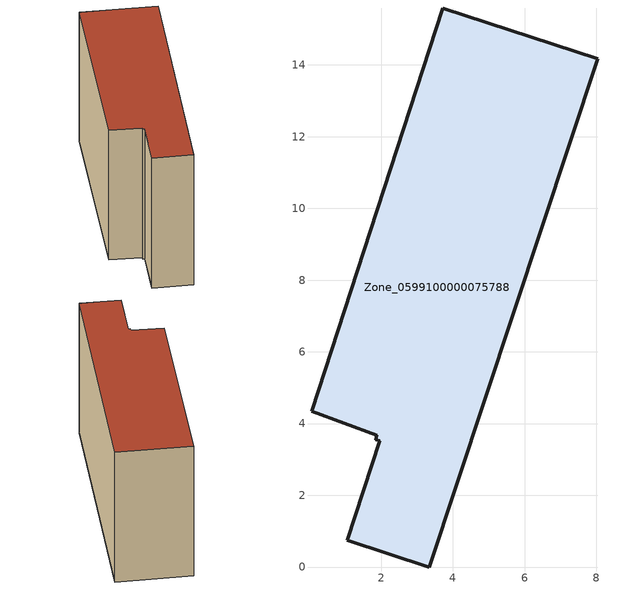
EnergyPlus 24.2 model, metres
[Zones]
Zone_0599100000075788
 floor ground (C_G): 1.05,0.74 1.95,3.52 1.85,3.55 1.87,3.67 0.07,4.34 3.71,15.59 8.03,14.18 3.34,0 z0
 wall outside (C_F): 1.95,3.52 1.05,0.74 3.34,0 8.03,14.18 3.71,15.59 0.07,4.34 1.87,3.67 1.85,3.55 1.95,3.52 z0:9.09
 roof outside (C_R): 1.85,3.55 1.95,3.52 1.05,0.74 3.34,0 8.03,14.18 3.71,15.59 0.07,4.34 1.87,3.67 z9.09
[BUILDING]
Pand.0599100000075788: North Axis=0; Terrain=City; Loads Convergence Tolerance Value=0.04; Temperature Convergence Tolerance Value=0.4; Solar Distribution=FullExterior; Maximum Number of Warmup Days=25; Minimum Number of Warmup Days=1
[Site:Location]
Rotterdam.The.Hague.AP_ZH_NLD Design_Conditions: Latitude=51.96; Longitude=4.45; Time Zone=1; Elevation=-4.5
[SITE:GROUNDTEMPERATURE:BUILDINGSURFACE]
18, 18, 18, 18, 18, 18, 18, 18, 18, 18, 18, 18
[MATERIAL] Thermal Absorptance=0.9; Solar Absorptance=0.7; Visible Absorptance=0.7
Name | Roughness | Thickness | Conductivity | Density | Specific Heat
G.TI.1946 | MediumSmooth | 0.15 | 1 | 540 | 1210
F.TI.1946 | Rough | 0.3 | 0.857143 | 1920 | 840
R.TI.1946 | MediumRough | 0.2 | 0.1 | 1500 | 1000
[CONSTRUCTION]
C_G: G.TI.1946
C_F: F.TI.1946
C_R: R.TI.1946
[ZONE]
Zone_0599100000075788: Type=1; Multiplier=1; Ceiling Height=Autocalculate; Volume=Autocalculate; Floor Area=autocalculate; Part of Total Floor Area=Yes
[ZONEINFILTRATION:DESIGNFLOWRATE]
Infil_Zone_0599100000075788: Zone or ZoneList or Space or SpaceList=Zone_0599100000075788; Schedule=AlwaysOn; Design Flow Rate Calculation Method=Flow/Area; Flow Rate per Floor Area=0.003; Constant Term Coefficient=1; Temperature Term Coefficient=0; Velocity Term Coefficient=0; Velocity Squared Term Coefficient=0
[HVACTEMPLATE:ZONE:IDEALLOADSAIRSYSTEM]
Zone_0599100000075788: Maximum Heating Supply Air Temperature=50; Minimum Cooling Supply Air Temperature=13; Maximum Heating Supply Air Humidity Ratio=0.0156; Minimum Cooling Supply Air Humidity Ratio=0.0077; Heating Limit=NoLimit; Cooling Limit=NoLimit; Dehumidification Control Type=ConstantSensibleHeatRatio; Cooling Sensible Heat Ratio=0.7; Dehumidification Setpoint=60; Humidification Control Type=None; Humidification Setpoint=30; Outdoor Air Method=None; Outdoor Air Flow Rate per Person=0.00944; Outdoor Air Flow Rate per Zone Floor Area=0; Outdoor Air Flow Rate per Zone=0; Demand Controlled Ventilation Type=None; Outdoor Air Economizer Type=NoEconomizer; Heat Recovery Type=None; Sensible Heat Recovery Effectiveness=0.7; Latent Heat Recovery Effectiveness=0.65
[ZONECONTROL:THERMOSTAT]
ThermostatControl_Zone_0599100000075788: Zone or ZoneList=Zone_0599100000075788; Control Type Schedule=DualSetpointControlType; Control 1=Thermostat_Zone_0599100000075788; Temperature Difference Between Cutout And Setpoint=0
[THERMOSTATSETPOINT:DUALSETPOINT]
Thermostat_Zone_0599100000075788: Heating Setpoint Temperature Schedule=HeatingSetpoint_Zone_0599100000075788; Cooling Setpoint Temperature Schedule=CoolingSetpoint_Zone_0599100000075788
[SCHEDULE:COMPACT]
HeatingSetpoint_Zone_0599100000075788: Through: 12/31, For: AllDays, Until: 24:00, 21
CoolingSetpoint_Zone_0599100000075788: Through: 12/31, For: AllDays, Until: 24:00, 24
DualSetpointControlType: Through: 12/31, For: AllDays, Until: 24:00, 4
AlwaysOn: Through: 12/31, For: AllDays, Until: 24:00, 1
